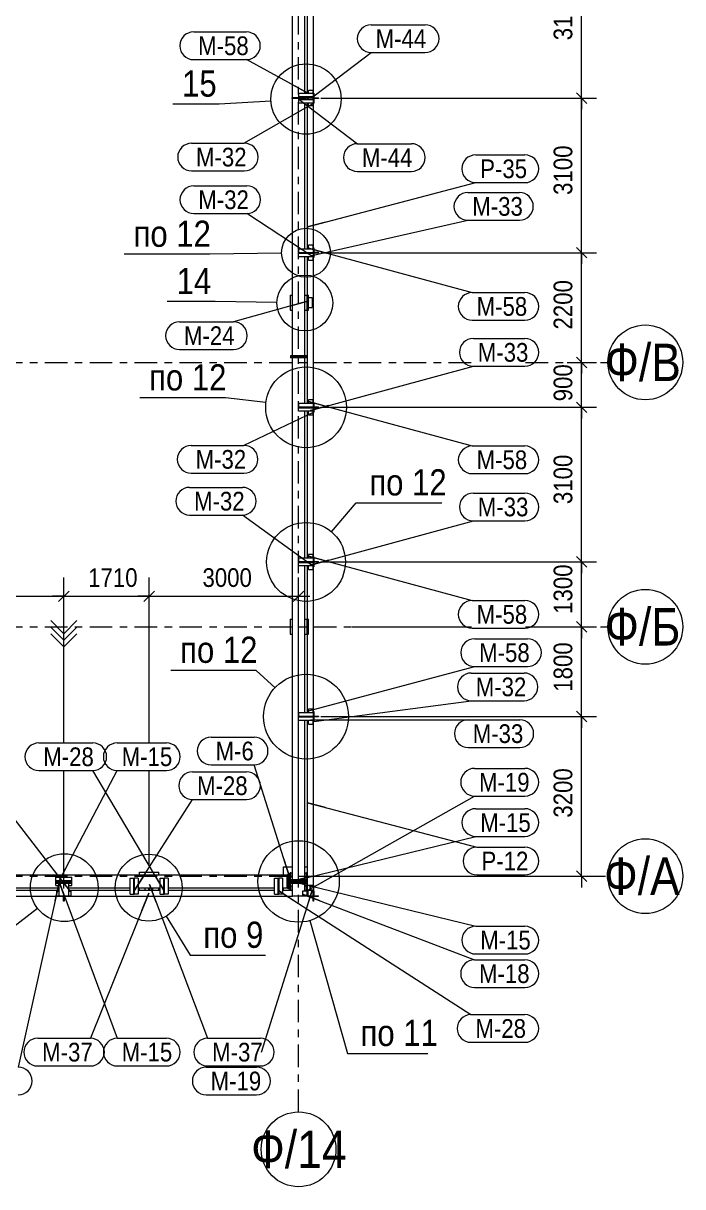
# Model space of a CAD drawing. Header units: millimetres. Extents: x -74 to 1115, y -586 to 256.
# Drawn here: x 452.4 to 540.6, y -341.1 to -185.6 of the extents above; entities that cross this region are included whole.
import ezdxf

# ---------------------------------------------------------------- set-up
doc = ezdxf.new("R2010")
doc.units = ezdxf.units.MM
doc.linetypes.add('XKITLINE00', pattern=[0])
doc.linetypes.add('XKITLINE03', pattern=[6, 3, -1, 1, -1])
for name, color, linetype, lineweight in [('DetailSymbol', 3, 'Continuous', 0), ('Part', 2, 'Continuous', 0), ('PartMark', 3, 'Continuous', 0), ('S-GRID', 1, 'Continuous', 0), ('Z-DIMENSIONS', 1, 'Continuous', 0)]:
    doc.layers.add(name, color=color, linetype=linetype, lineweight=lineweight)
doc.styles.add('GOST type A', font='ARIAL.TTF')

msp = doc.modelspace()

# ---------------------------------------------------------------- linework, layer by layer
at = {"layer": 'DetailSymbol', "linetype": 'XKITLINE00', "lineweight": 0}
for p, q in [((478.61, -196.41), (472.42, -196.41)), ((485.56, -196.01), (478.61, -196.41)), ((477.37, -216.48), (465.93, -216.48)), ((486.99, -216.32), (477.37, -216.48)), ((478.11, -222.8), (471.69, -222.8)), ((486.35, -222.93), (478.11, -222.8)), ((479.46, -235.68), (468.01, -235.68)), ((484.89, -236.31), (479.46, -235.68)), ((493.67, -253.59), (496.97, -249.71)), ((496.97, -249.71), (508.41, -249.71)), ((483.6, -272.09), (472.16, -272.09)), ((486.1, -274.41), (483.6, -272.09)), ((454.33, -303.92), (449.61, -307.59)), ((471.54, -304.95), (474.76, -310.18)), ((490.74, -305.54), (495.79, -323.3)), ((474.76, -310.18), (484.83, -310.18)), ((495.79, -323.3), (506.55, -323.3))]:
    msp.add_line(p, q, dxfattribs=at)
for centre, radius in [((490.25, -195.73), 4.7), ((490.25, -216.27), 3.27), ((490.09, -222.99), 3.73), ((490.25, -236.93), 5.4), ((490.25, -257.6), 5.27), ((490.25, -278.27), 5.67), ((489.25, -300.31), 5.44), ((457.91, -301.14), 4.53), ((469.2, -301.14), 4.47)]:
    msp.add_circle(centre, radius, dxfattribs=at)
at = {"layer": 'Part', "linetype": 'XKITLINE00', "lineweight": 0}
for p, q in [((488.42, -195.55), (488.42, -167.8)), ((490.09, -194.93), (490.09, -175.47)), ((490.45, -194.93), (490.45, -175.93)), ((491.25, -194.6), (491.25, -175.93)), ((490.15, -195.55), (488.35, -195.55)), ((488.35, -195.55), (488.35, -195.65)), ((490.15, -195.65), (488.35, -195.65)), ((488.42, -230.07), (488.42, -195.65)), ((489.25, -194.93), (489.25, -195.47)), ((489.25, -194.93), (491.25, -194.93)), ((489.25, -195.41), (491.25, -195.41)), ((489.25, -195.46), (491.25, -195.46)), ((489.25, -195.47), (491.25, -195.47)), ((491.25, -195.73), (489.25, -195.73)), ((489.25, -195.73), (489.25, -196.27)), ((489.25, -195.74), (491.25, -195.74)), ((489.25, -195.79), (491.25, -195.79)), ((490.09, -195.55), (490.09, -195.47)), ((490.09, -195.73), (490.09, -195.65)), ((490.15, -195.55), (490.15, -195.65)), ((490.45, -195.73), (490.45, -195.47)), ((491.25, -194.6), (490.59, -194.6)), ((490.59, -194.93), (490.59, -194.6)), ((490.59, -195.73), (490.59, -195.47)), ((491.2, -194.93), (491.2, -194.6)), ((491.2, -195.73), (491.2, -195.47)), ((491.25, -194.93), (491.25, -194.6)), ((491.25, -195.6), (491.25, -194.93)), ((491.25, -194.93), (491.31, -194.93)), ((491.25, -194.93), (491.25, -194.93)), ((491.25, -196.27), (491.25, -195.6)), ((491.25, -195.6), (491.92, -195.6)), ((491.25, -195.6), (491.92, -195.6)), ((491.31, -194.93), (491.31, -195.55)), ((491.31, -195.55), (491.92, -195.55)), ((491.92, -195.65), (491.31, -195.65)), ((491.31, -195.65), (491.31, -196.27)), ((491.92, -195.6), (491.92, -195.55)), ((491.92, -195.6), (491.92, -195.65)), ((491.25, -196.27), (489.25, -196.27)), ((490.09, -215.73), (490.09, -196.27)), ((490.45, -215.73), (490.45, -196.27)), ((490.59, -196.6), (490.59, -196.27)), ((490.59, -196.6), (491.25, -196.6)), ((491.2, -196.6), (491.2, -196.27)), ((491.25, -196.27), (491.31, -196.27)), ((491.25, -196.6), (491.25, -196.27)), ((491.25, -196.27), (491.25, -196.27)), ((491.25, -215.27), (491.25, -196.6)), ((489.25, -215.73), (489.25, -216.28)), ((489.25, -215.73), (491.25, -215.73)), ((489.25, -215.73), (491.25, -215.73)), ((491.25, -215.27), (490.59, -215.27)), ((490.59, -215.73), (490.59, -215.27)), ((491.2, -215.73), (491.2, -215.27)), ((491.25, -215.6), (491.25, -215.27)), ((491.25, -216.27), (491.25, -215.6)), ((491.25, -215.6), (491.31, -215.6)), ((491.31, -215.6), (491.31, -216.21)), ((489.25, -216.22), (491.25, -216.22)), ((489.25, -216.23), (491.25, -216.23)), ((489.25, -216.28), (491.25, -216.28)), ((489.25, -216.28), (491.25, -216.28)), ((489.25, -216.8), (489.25, -216.28)), ((489.25, -216.32), (491.25, -216.32)), ((491.25, -216.8), (489.25, -216.8)), ((490.09, -230.07), (490.09, -216.8)), ((490.45, -221.93), (490.45, -216.8)), ((490.59, -217.27), (490.59, -216.8)), ((490.59, -217.27), (491.25, -217.27)), ((491.2, -217.27), (491.2, -216.8)), ((491.25, -216.27), (491.92, -216.27)), ((491.25, -216.93), (491.25, -216.27)), ((491.25, -216.27), (491.92, -216.27)), ((491.25, -217.27), (491.25, -216.93)), ((491.25, -216.93), (491.31, -216.93)), ((491.25, -222.87), (491.25, -217.27)), ((491.31, -216.21), (491.92, -216.21)), ((491.92, -216.32), (491.31, -216.32)), ((491.31, -216.32), (491.31, -216.93)), ((491.92, -216.27), (491.92, -216.21)), ((491.92, -216.27), (491.92, -216.32)), ((488.12, -221.93), (488.12, -223.93)), ((488.12, -221.93), (488.42, -221.93)), ((488.12, -221.93), (488.42, -221.93)), ((490.09, -221.93), (490.39, -221.93)), ((490.09, -221.93), (490.39, -221.93)), ((490.39, -221.93), (490.59, -221.93)), ((490.39, -223.93), (490.39, -221.93)), ((490.39, -221.94), (490.59, -221.94)), ((490.59, -223.93), (490.59, -221.93)), ((490.59, -222.27), (491.05, -222.27)), ((491.05, -222.27), (491.05, -223.6)), ((488.12, -223.93), (488.42, -223.93)), ((488.35, -223.93), (488.35, -223.93)), ((490.09, -223.93), (490.39, -223.93)), ((490.59, -223.6), (491.05, -223.6)), ((491.05, -222.87), (491.25, -222.87)), ((491.05, -222.9), (491.23, -222.9)), ((491.05, -222.97), (491.23, -222.97)), ((491.05, -222.99), (491.25, -222.99)), ((491.12, -222.97), (491.12, -222.9)), ((491.23, -222.9), (491.23, -222.87)), ((491.23, -222.97), (491.23, -222.99)), ((491.25, -235.93), (491.25, -222.99)), ((488.35, -223.93), (488.42, -223.93)), ((490.09, -223.93), (490.59, -223.93)), ((490.45, -236.4), (490.45, -223.93)), ((490.32, -230.07), (488.19, -230.07)), ((488.19, -230.07), (488.19, -230.2)), ((490.32, -230.07), (490.32, -230.2)), ((490.32, -230.2), (488.19, -230.2)), ((490.32, -230.2), (488.19, -230.2)), ((488.19, -230.2), (488.19, -230.33)), ((490.32, -230.33), (488.19, -230.33)), ((488.42, -300.09), (488.42, -230.33)), ((490.09, -236.4), (490.09, -230.33)), ((490.32, -230.2), (490.32, -230.33)), ((491.25, -235.93), (490.59, -235.93)), ((490.59, -236.4), (490.59, -235.93)), ((491.2, -236.4), (491.2, -235.93)), ((491.25, -236.27), (491.25, -235.93)), ((491.25, -236.93), (491.25, -236.27)), ((491.25, -236.27), (491.31, -236.27)), ((491.31, -236.27), (491.31, -236.88)), ((489.25, -236.4), (489.25, -236.94)), ((489.25, -236.4), (491.25, -236.4)), ((489.25, -236.4), (491.25, -236.4)), ((489.25, -236.89), (491.25, -236.89)), ((489.25, -236.9), (491.25, -236.9)), ((489.25, -236.94), (491.25, -236.94)), ((489.25, -237.47), (489.25, -236.94)), ((489.25, -236.94), (491.25, -236.94)), ((489.25, -236.99), (491.25, -236.99)), ((491.25, -237.47), (489.25, -237.47)), ((490.09, -257.07), (490.09, -237.47)), ((490.45, -257.07), (490.45, -237.47)), ((490.59, -237.93), (490.59, -237.47)), ((491.2, -237.93), (491.2, -237.47)), ((491.25, -236.93), (491.92, -236.93)), ((491.25, -237.6), (491.25, -236.93)), ((491.25, -236.93), (491.92, -236.93)), ((491.25, -237.93), (491.25, -237.6)), ((491.25, -237.6), (491.31, -237.6)), ((491.31, -236.88), (491.92, -236.88)), ((491.92, -236.99), (491.31, -236.99)), ((491.31, -236.99), (491.31, -237.6)), ((491.92, -236.93), (491.92, -236.88)), ((491.92, -236.93), (491.92, -236.99)), ((490.59, -237.93), (491.25, -237.93)), ((491.25, -256.6), (491.25, -237.93)), ((489.25, -257.07), (489.25, -257.61)), ((489.25, -257.07), (491.25, -257.07)), ((489.25, -257.07), (491.25, -257.07)), ((489.25, -257.55), (491.25, -257.55)), ((489.25, -257.56), (491.25, -257.56)), ((489.25, -257.61), (491.25, -257.61)), ((489.25, -257.61), (491.25, -257.61)), ((489.25, -258.13), (489.25, -257.61)), ((489.25, -257.66), (491.25, -257.66)), ((491.25, -258.13), (489.25, -258.13)), ((490.09, -277.73), (490.09, -258.13)), ((490.45, -265.27), (490.45, -258.13)), ((491.25, -256.6), (490.59, -256.6)), ((490.59, -257.07), (490.59, -256.6)), ((490.59, -258.6), (490.59, -258.13)), ((491.2, -257.07), (491.2, -256.6)), ((491.2, -258.6), (491.2, -258.13)), ((491.25, -256.93), (491.25, -256.6)), ((491.25, -257.6), (491.25, -256.93)), ((491.25, -256.93), (491.31, -256.93)), ((491.25, -257.6), (491.92, -257.6)), ((491.25, -258.27), (491.25, -257.6)), ((491.25, -257.6), (491.92, -257.6)), ((491.31, -256.93), (491.31, -257.55)), ((491.31, -257.55), (491.92, -257.55)), ((491.92, -257.65), (491.31, -257.65)), ((491.31, -257.65), (491.31, -258.27)), ((491.92, -257.6), (491.92, -257.55)), ((491.92, -257.6), (491.92, -257.65)), ((490.59, -258.6), (491.25, -258.6)), ((491.25, -258.6), (491.25, -258.27)), ((491.25, -258.27), (491.31, -258.27)), ((491.25, -277.27), (491.25, -258.6)), ((488.12, -265.27), (488.12, -267.27)), ((488.12, -265.27), (488.42, -265.27)), ((488.12, -265.27), (488.42, -265.27)), ((490.09, -265.27), (490.39, -265.27)), ((490.09, -265.27), (490.39, -265.27)), ((490.39, -265.27), (490.59, -265.27)), ((490.39, -265.27), (490.59, -265.27)), ((490.39, -267.27), (490.39, -265.27)), ((490.59, -267.27), (490.59, -265.27)), ((488.12, -267.27), (488.42, -267.27)), ((488.35, -267.27), (488.35, -267.27)), ((488.35, -267.27), (488.42, -267.27)), ((490.09, -267.27), (490.59, -267.27)), ((490.09, -267.27), (490.39, -267.27)), ((490.45, -277.73), (490.45, -267.27)), ((489.25, -277.73), (489.25, -278.28)), ((489.25, -277.73), (491.25, -277.73)), ((489.25, -277.73), (491.25, -277.73)), ((489.25, -278.22), (491.25, -278.22)), ((489.25, -278.23), (491.25, -278.23)), ((489.25, -278.28), (491.25, -278.28)), ((489.25, -278.28), (491.25, -278.28)), ((489.25, -278.8), (489.25, -278.28)), ((489.25, -278.32), (491.25, -278.32)), ((491.25, -277.27), (490.59, -277.27)), ((490.59, -277.73), (490.59, -277.27)), ((491.2, -277.73), (491.2, -277.27)), ((491.25, -277.6), (491.25, -277.27)), ((491.25, -278.27), (491.25, -277.6)), ((491.25, -277.6), (491.31, -277.6)), ((491.25, -278.27), (491.92, -278.27)), ((491.25, -278.93), (491.25, -278.27)), ((491.25, -278.27), (491.92, -278.27)), ((491.31, -277.6), (491.31, -278.21)), ((491.31, -278.21), (491.92, -278.21)), ((491.92, -278.32), (491.31, -278.32)), ((491.31, -278.32), (491.31, -278.93)), ((491.92, -278.27), (491.92, -278.21)), ((491.92, -278.27), (491.92, -278.32)), ((491.25, -278.8), (489.25, -278.8)), ((490.09, -300.09), (490.09, -278.8)), ((490.45, -300.8), (490.45, -278.8)), ((490.59, -279.27), (490.59, -278.8)), ((490.59, -279.27), (491.25, -279.27)), ((491.2, -279.27), (491.2, -278.8)), ((491.25, -279.27), (491.25, -278.93)), ((491.25, -278.93), (491.31, -278.93)), ((491.25, -300.8), (491.25, -279.27)), ((487.25, -299.47), (487.25, -298.35)), ((487.25, -298.35), (488.42, -298.35)), ((490.09, -298.35), (490.45, -298.35)), ((487.73, -299.47), (427.97, -299.47)), ((456.79, -299.74), (458.92, -299.74)), ((456.79, -300.2), (456.79, -299.74)), ((458.92, -300.2), (458.92, -299.74)), ((466.72, -302.01), (466.72, -299.87)), ((466.72, -299.87), (467.25, -299.87)), ((467.21, -302.01), (467.21, -299.87)), ((467.25, -302.01), (467.25, -299.87)), ((467.79, -299.87), (467.25, -299.87)), ((467.25, -299.87), (467.25, -302.01)), ((467.3, -302.01), (467.3, -299.87)), ((467.79, -299.87), (467.79, -302.01)), ((467.95, -299.47), (467.95, -299.06)), ((467.95, -299.06), (470.55, -299.06)), ((470.55, -299.47), (470.55, -299.06)), ((470.72, -302.01), (470.72, -299.87)), ((470.72, -299.87), (471.25, -299.87)), ((471.21, -302.01), (471.21, -299.87)), ((471.79, -299.87), (471.25, -299.87)), ((471.25, -299.87), (471.25, -302.01)), ((471.25, -302.01), (471.25, -299.87)), ((471.3, -302.01), (471.3, -299.87)), ((471.79, -299.87), (471.79, -302.01)), ((486.05, -302.01), (486.05, -299.87)), ((486.05, -299.87), (486.59, -299.87)), ((486.54, -302.01), (486.54, -299.87)), ((486.59, -302.01), (486.59, -299.87)), ((487.12, -299.87), (486.59, -299.87)), ((486.59, -299.87), (486.59, -302.01)), ((486.63, -302.01), (486.63, -299.87)), ((487.12, -299.87), (487.12, -302.01)), ((487.73, -299.77), (487.73, -299.47)), ((487.84, -299.77), (487.73, -299.77)), ((487.73, -300.84), (487.73, -299.77)), ((488.04, -299.31), (487.84, -299.31)), ((487.84, -299.77), (487.84, -299.31)), ((487.84, -300.84), (487.84, -299.77)), ((488.11, -299.31), (488.04, -299.31)), ((488.04, -301.31), (488.04, -299.31)), ((488.04, -301.31), (488.04, -299.31)), ((488.21, -299.15), (488.11, -299.15)), ((488.11, -299.71), (488.11, -299.15)), ((488.11, -301.31), (488.11, -299.31)), ((488.11, -299.64), (488.11, -299.64)), ((488.11, -299.71), (488.42, -299.71)), ((488.11, -299.71), (488.11, -300.91)), ((490.32, -300.09), (488.19, -300.09)), ((488.19, -300.09), (488.19, -300.2)), ((488.21, -299.71), (488.21, -299.15)), ((488.22, -299.15), (488.42, -299.15)), ((488.22, -299.71), (488.22, -299.15)), ((490.09, -299.15), (490.29, -299.15)), ((490.09, -299.71), (490.39, -299.71)), ((490.39, -299.15), (490.29, -299.15)), ((490.29, -299.15), (490.29, -299.71)), ((490.29, -299.71), (490.29, -299.15)), ((490.32, -300.09), (490.32, -300.2)), ((490.39, -299.71), (490.39, -299.15)), ((490.39, -299.64), (490.45, -299.64)), ((490.39, -300.91), (490.39, -299.71)), ((429.65, -301.14), (457.19, -301.14)), ((429.65, -301.47), (457.19, -301.47)), ((456.79, -300.25), (456.79, -300.2)), ((456.79, -300.2), (458.92, -300.2)), ((456.79, -300.25), (458.92, -300.25)), ((456.79, -300.36), (456.79, -300.25)), ((456.79, -300.41), (456.79, -300.36)), ((456.79, -300.36), (458.92, -300.36)), ((456.79, -300.52), (456.79, -300.41)), ((456.79, -300.41), (458.92, -300.41)), ((456.79, -300.52), (458.92, -300.52)), ((456.79, -300.87), (456.79, -300.52)), ((456.79, -300.87), (457.19, -300.87)), ((456.85, -301.6), (457.19, -301.6)), ((456.85, -301.6), (456.85, -302.27)), ((457.19, -300.52), (457.19, -302.25)), ((458.52, -302.25), (458.52, -300.52)), ((458.52, -300.87), (458.92, -300.87)), ((458.52, -301.14), (466.72, -301.14)), ((458.52, -301.47), (466.72, -301.47)), ((458.52, -301.6), (458.85, -301.6)), ((458.85, -302.27), (458.85, -301.6)), ((458.92, -300.25), (458.92, -300.2)), ((458.92, -300.36), (458.92, -300.25)), ((458.92, -300.41), (458.92, -300.36)), ((458.92, -300.52), (458.92, -300.41)), ((458.92, -300.87), (458.92, -300.52)), ((467.79, -301.14), (470.72, -301.14)), ((467.79, -301.47), (470.72, -301.47)), ((467.95, -301.47), (467.95, -301.14)), ((468.73, -301.47), (468.73, -301.14)), ((469.2, -301.47), (469.2, -301.14)), ((469.31, -301.47), (469.31, -301.14)), ((469.77, -301.47), (469.77, -301.14)), ((470.55, -301.47), (470.55, -301.14)), ((471.79, -301.14), (486.05, -301.14)), ((471.79, -301.47), (486.05, -301.47)), ((487.12, -301.14), (487.73, -301.14)), ((487.12, -301.47), (488.42, -301.47)), ((487.25, -301.47), (487.25, -301.14)), ((487.73, -301.14), (487.73, -300.84)), ((487.84, -300.84), (487.73, -300.84)), ((487.84, -301.31), (487.84, -300.84)), ((488.04, -301.31), (487.84, -301.31)), ((488.11, -301.31), (488.04, -301.31)), ((488.11, -301.47), (488.11, -300.91)), ((488.11, -300.91), (488.42, -300.91)), ((488.11, -300.97), (488.11, -300.97)), ((488.19, -300.25), (488.19, -300.2)), ((490.32, -300.2), (488.19, -300.2)), ((490.32, -300.25), (488.19, -300.25)), ((488.19, -300.36), (488.19, -300.25)), ((490.32, -300.36), (488.19, -300.36)), ((488.19, -300.36), (488.19, -300.41)), ((488.19, -300.52), (488.19, -300.41)), ((488.19, -300.41), (490.32, -300.41)), ((488.19, -300.52), (490.32, -300.52)), ((488.21, -301.47), (488.21, -300.91)), ((488.22, -301.47), (488.22, -300.91)), ((488.42, -302.27), (488.42, -300.52)), ((490.45, -301.6), (489.79, -301.6)), ((489.79, -301.6), (489.79, -302.13)), ((490.09, -301.6), (490.09, -300.52)), ((490.09, -300.91), (490.39, -300.91)), ((490.09, -301.47), (490.45, -301.47)), ((490.29, -301.47), (490.29, -300.91)), ((490.29, -301.47), (490.29, -300.91)), ((490.32, -300.2), (490.32, -300.25)), ((490.32, -300.36), (490.32, -300.25)), ((490.32, -300.41), (490.32, -300.36)), ((490.32, -300.52), (490.32, -300.41)), ((490.39, -301.47), (490.39, -300.91)), ((490.39, -300.97), (490.45, -300.97)), ((490.4, -301.6), (490.4, -301.47)), ((490.4, -302.13), (490.4, -301.6)), ((490.45, -301.47), (490.45, -300.8)), ((490.45, -300.8), (490.82, -300.8)), ((490.45, -301.41), (491.25, -301.41)), ((490.45, -302.27), (490.45, -301.47)), ((490.45, -301.47), (491.25, -301.47)), ((491.22, -301.5), (490.49, -301.5)), ((490.49, -301.5), (490.49, -302.23)), ((490.82, -301.41), (490.82, -300.8)), ((490.82, -300.8), (490.89, -300.8)), ((490.82, -301.28), (490.89, -301.28)), ((490.82, -301.41), (490.89, -301.41)), ((490.89, -301.41), (490.89, -300.8)), ((490.89, -300.8), (491.25, -300.8)), ((491.22, -302.23), (491.22, -301.5)), ((491.25, -300.8), (491.25, -301.47)), ((491.25, -301.47), (491.25, -301.6)), ((491.25, -302.27), (491.25, -301.6)), ((491.25, -301.6), (491.31, -301.6)), ((491.31, -301.6), (491.31, -302.21)), ((427.52, -302.27), (456.85, -302.27)), ((456.85, -302.21), (457.19, -302.21)), ((456.85, -302.27), (457.19, -302.27)), ((457.19, -302.25), (458.52, -302.25)), ((457.85, -302.27), (457.19, -302.27)), ((457.19, -302.27), (457.19, -302.32)), ((457.8, -302.32), (457.19, -302.32)), ((457.8, -302.93), (457.8, -302.32)), ((457.85, -302.93), (457.8, -302.93)), ((458.52, -302.27), (457.85, -302.27)), ((457.85, -302.27), (457.85, -302.93)), ((457.85, -302.27), (457.85, -302.93)), ((457.91, -302.93), (457.85, -302.93)), ((458.52, -302.32), (457.91, -302.32)), ((457.91, -302.32), (457.91, -302.93)), ((458.52, -302.21), (458.85, -302.21)), ((458.52, -302.27), (458.52, -302.32)), ((458.52, -302.27), (458.85, -302.27)), ((458.85, -302.27), (488.42, -302.27)), ((466.72, -302.01), (467.25, -302.01)), ((467.79, -302.01), (467.25, -302.01)), ((470.72, -302.01), (471.25, -302.01)), ((471.79, -302.01), (471.25, -302.01)), ((486.05, -302.01), (486.59, -302.01)), ((487.12, -302.01), (486.59, -302.01)), ((490.09, -302.27), (488.42, -302.27)), ((489.79, -302.13), (490.45, -302.13)), ((490.09, -302.27), (490.09, -302.13)), ((490.45, -302.27), (490.09, -302.27)), ((490.4, -302.27), (490.4, -302.13)), ((490.45, -302.27), (490.59, -302.27)), ((490.49, -302.23), (491.22, -302.23)), ((491.25, -302.27), (490.59, -302.27)), ((490.59, -302.27), (490.59, -302.32)), ((491.2, -302.32), (490.59, -302.32)), ((491.2, -302.93), (491.2, -302.32)), ((491.25, -302.93), (491.2, -302.93)), ((491.25, -302.27), (491.92, -302.27)), ((491.25, -302.27), (491.25, -302.93)), ((491.31, -302.21), (491.92, -302.21)), ((491.92, -302.27), (491.92, -302.21))]:
    msp.add_line(p, q, dxfattribs=at)
at = {"layer": 'PartMark', "linetype": 'XKITLINE00', "lineweight": 0}
for p, q in [((498.96, -185.81), (506.19, -185.81)), ((475.22, -186.76), (482.28, -186.76)), ((491.18, -195.44), (498.96, -189.51)), ((498.96, -189.51), (506.19, -189.51)), ((475.22, -190.46), (482.28, -190.46)), ((490.59, -195), (482.28, -190.46)), ((488.4, -193.8), (490.59, -195)), ((489.34, -195.77), (497.12, -201.7)), ((491.28, -196.26), (481.99, -201.64)), ((474.93, -201.64), (481.99, -201.64)), ((497.12, -201.7), (504.34, -201.7)), ((512.95, -203.2), (519.53, -203.2)), ((474.93, -205.34), (481.99, -205.34)), ((497.12, -205.4), (504.34, -205.4)), ((475.24, -207.34), (482.31, -207.34)), ((490.46, -212.83), (512.95, -206.9)), ((511.89, -208.23), (518.8, -208.23)), ((512.95, -206.9), (519.53, -206.9)), ((475.24, -211.04), (482.31, -211.04)), ((491.28, -216.93), (482.31, -211.04)), ((492.87, -212.19), (490.46, -212.83)), ((490.84, -216.7), (511.89, -211.93)), ((511.89, -211.93), (518.8, -211.93)), ((490.59, -215.67), (512.47, -221.6)), ((493, -216.32), (490.59, -215.67)), ((512.47, -221.6), (519.53, -221.6)), ((490.64, -222.68), (480.54, -225.51)), ((488.23, -223.35), (490.64, -222.68)), ((512.47, -225.3), (519.53, -225.3)), ((473.32, -225.51), (480.54, -225.51)), ((512.63, -227.74), (519.53, -227.74)), ((473.32, -229.21), (480.54, -229.21)), ((490.85, -237.36), (512.63, -231.44)), ((512.63, -231.44), (519.53, -231.44)), ((490.59, -236.17), (512.47, -242.1)), ((493, -236.82), (490.59, -236.17)), ((491.28, -237.6), (481.95, -242.04)), ((493.26, -236.71), (490.85, -237.36)), ((474.88, -242.04), (481.95, -242.04)), ((512.47, -242.1), (519.53, -242.1)), ((474.88, -245.74), (481.95, -245.74)), ((512.47, -245.8), (519.53, -245.8)), ((474.67, -247.63), (481.74, -247.63)), ((512.63, -248.4), (519.53, -248.4)), ((474.67, -251.33), (481.74, -251.33)), ((491.28, -258.26), (481.74, -251.33)), ((490.84, -258.03), (512.63, -252.1)), ((512.63, -252.1), (519.53, -252.1)), ((490.59, -256.83), (512.47, -262.76)), ((493, -257.49), (490.59, -256.83)), ((493.25, -257.38), (490.84, -258.03)), ((512.47, -262.76), (519.53, -262.76)), ((512.47, -266.46), (519.53, -266.46)), ((512.81, -267.87), (519.88, -267.87)), ((490.59, -277.5), (512.81, -271.57)), ((512.81, -271.57), (519.88, -271.57)), ((512.35, -272.45), (519.42, -272.45)), ((491.28, -278.93), (512.35, -276.15)), ((512.35, -276.15), (519.42, -276.15)), ((490.84, -278.7), (511.95, -278.7)), ((511.95, -278.7), (518.85, -278.7)), ((477.55, -281.02), (483.31, -281.02)), ((454.5, -281.79), (461.73, -281.79)), ((464.99, -281.79), (471.57, -281.79)), ((511.95, -282.4), (518.85, -282.4)), ((454.5, -285.49), (461.73, -285.49)), ((457.21, -300.21), (464.99, -285.49)), ((471.26, -301.58), (461.73, -285.49)), ((464.99, -285.49), (471.57, -285.49)), ((475.07, -285.66), (482.29, -285.66)), ((477.55, -284.72), (483.31, -284.72)), ((488.05, -299.71), (483.31, -284.72)), ((512.79, -285.19), (519.53, -285.19)), ((490.45, -301.53), (512.79, -288.89)), ((512.79, -288.89), (519.53, -288.89)), ((458.68, -301.6), (449.19, -289.36)), ((467.26, -301.58), (475.07, -289.36)), ((475.07, -289.36), (482.29, -289.36)), ((490.46, -289.8), (513.12, -295.73)), ((492.87, -290.43), (490.46, -289.8)), ((512.95, -290.58), (519.53, -290.58)), ((488.61, -300.21), (512.95, -294.28)), ((512.95, -294.28), (519.53, -294.28)), ((513.12, -295.73), (519.53, -295.73)), ((458.38, -298), (457.21, -300.21)), ((487.3, -297.33), (488.05, -299.71)), ((457.15, -299.63), (458.68, -301.6)), ((468.6, -299.47), (467.26, -301.58)), ((469.98, -299.43), (471.26, -301.58)), ((491.04, -299.62), (488.61, -300.21)), ((513.12, -299.43), (519.53, -299.43)), ((457.21, -300.44), (451.75, -325.13)), ((456.67, -302.88), (457.21, -300.44)), ((457.21, -300.37), (464.99, -321.27)), ((458.09, -302.72), (457.21, -300.37)), ((469.31, -300.72), (477.09, -321.27)), ((470.19, -303.06), (469.31, -300.72)), ((491.09, -301.46), (484.25, -323.15)), ((486.59, -301.58), (512.31, -318.11)), ((488.69, -302.93), (486.59, -301.58)), ((488.61, -300.37), (512.95, -306.3)), ((491.04, -300.96), (488.61, -300.37)), ((490.34, -303.85), (491.09, -301.46)), ((492.63, -300.3), (490.45, -301.53)), ((469.2, -301.88), (461.42, -321.27)), ((468.27, -304.2), (469.2, -301.88)), ((489.79, -302.02), (512.79, -310.78)), ((492.13, -302.91), (489.79, -302.02)), ((512.95, -306.3), (519.53, -306.3)), ((512.79, -310.78), (519.53, -310.78)), ((512.95, -310), (519.53, -310)), ((512.79, -314.48), (519.53, -314.48)), ((512.31, -318.11), (519.53, -318.11)), ((454.35, -321.27), (461.42, -321.27)), ((464.99, -321.27), (471.57, -321.27)), ((477.09, -321.27), (484.15, -321.27)), ((512.31, -321.81), (519.53, -321.81)), ((454.35, -324.97), (461.42, -324.97)), ((464.99, -324.97), (471.57, -324.97)), ((477.09, -324.97), (484.15, -324.97)), ((476.89, -325.13), (483.63, -325.13)), ((483.65, -325.07), (483.63, -325.13)), ((476.89, -328.83), (483.63, -328.83))]:
    msp.add_line(p, q, dxfattribs=at)
for centre, start, end in [((498.96, -187.66), 90, 270), ((506.19, -187.66), 270, 90), ((475.22, -188.61), 90, 270), ((482.28, -188.61), 270, 90), ((474.93, -203.49), 90, 270), ((481.99, -203.49), 270, 90), ((497.12, -203.55), 90, 270), ((504.34, -203.55), 270, 90), ((512.95, -205.05), 90, 270), ((519.53, -205.05), 270, 90), ((475.24, -209.19), 90, 270), ((482.31, -209.19), 270, 90), ((511.89, -210.08), 90, 270), ((518.8, -210.08), 270, 90), ((512.47, -223.45), 90, 270), ((519.53, -223.45), 270, 90), ((473.32, -227.36), 90, 270), ((480.54, -227.36), 270, 90), ((512.63, -229.59), 90, 270), ((519.53, -229.59), 270, 90), ((474.88, -243.89), 90, 270), ((481.95, -243.89), 270, 90), ((512.47, -243.95), 90, 270), ((519.53, -243.95), 270, 90), ((474.67, -249.48), 90, 270), ((481.74, -249.48), 270, 90), ((512.63, -250.25), 90, 270), ((519.53, -250.25), 270, 90), ((512.47, -264.61), 90, 270), ((519.53, -264.61), 270, 90), ((512.81, -269.72), 90, 270), ((519.88, -269.72), 270, 90), ((512.35, -274.3), 90, 270), ((519.42, -274.3), 270, 90), ((511.95, -280.55), 90, 270), ((518.85, -280.55), 270, 90), ((477.55, -282.87), 90, 270), ((483.31, -282.87), 270, 90), ((454.5, -283.64), 90, 270), ((461.73, -283.64), 270, 90), ((464.99, -283.64), 90, 270), ((471.57, -283.64), 270, 90), ((475.07, -287.51), 90, 270), ((482.29, -287.51), 270, 90), ((512.79, -287.04), 90, 270), ((519.53, -287.04), 270, 90), ((512.95, -292.43), 90, 270), ((519.53, -292.43), 270, 90), ((513.12, -297.58), 90, 270), ((519.53, -297.58), 270, 90), ((512.95, -308.15), 90, 270), ((519.53, -308.15), 270, 90), ((512.79, -312.63), 90, 270), ((519.53, -312.63), 270, 90), ((512.31, -319.96), 90, 270), ((519.53, -319.96), 270, 90), ((454.35, -323.12), 90, 270), ((461.42, -323.12), 270, 90), ((464.99, -323.12), 90, 270), ((471.57, -323.12), 270, 90), ((477.09, -323.12), 90, 270), ((484.15, -323.12), 270, 90), ((451.75, -326.98), 270, 90), ((476.89, -326.98), 90, 270), ((483.63, -326.98), 270, 90)]:
    msp.add_arc(centre, 1.85, start, end, dxfattribs=at)
at = {"layer": 'S-GRID', "linetype": 'XKITLINE03', "lineweight": 0}
for p, q in [((489.25, -331.11), (489.25, -63.61)), ((-36.68, -230.93), (512.53, -230.93)), ((519.63, -230.93), (530.64, -230.93)), ((-36.68, -266.27), (512.37, -266.27)), ((519.63, -266.27), (530.64, -266.27)), ((-36.68, -299.6), (530.64, -299.6))]:
    msp.add_line(p, q, dxfattribs=at)
at = {"layer": 'S-GRID', "linetype": 'XKITLINE00', "lineweight": 0}
for centre in [(535.64, -230.93), (535.64, -266.27), (535.64, -299.6), (489.25, -336.11)]:
    msp.add_circle(centre, 5, dxfattribs=at)
at = {"layer": 'Z-DIMENSIONS', "linetype": 'XKITLINE00', "lineweight": 0}
for p, q in [((527.12, -195.6), (527.12, -174.93)), ((527.12, -195.6), (527.12, -194.1)), ((492.25, -195.6), (529.12, -195.6)), ((492.25, -195.6), (529.12, -195.6)), ((526.41, -194.89), (527.83, -196.31)), ((526.41, -194.89), (527.83, -196.31)), ((527.12, -216.27), (527.12, -195.6)), ((527.12, -195.6), (527.12, -197.1)), ((526.41, -215.56), (527.83, -216.97)), ((526.41, -215.56), (527.83, -216.97)), ((527.12, -216.27), (527.12, -214.77)), ((492.25, -216.27), (529.12, -216.27)), ((492.25, -216.27), (529.12, -216.27)), ((527.12, -216.27), (527.12, -217.77)), ((527.12, -230.93), (527.12, -216.27)), ((527.12, -230.93), (527.12, -229.43)), ((525.18, -230.93), (529.12, -230.93)), ((525.18, -230.93), (529.12, -230.93)), ((526.41, -230.23), (527.83, -231.64)), ((526.41, -230.23), (527.83, -231.64)), ((527.12, -236.93), (527.12, -230.93)), ((527.12, -230.93), (527.12, -232.43)), ((526.41, -236.23), (527.83, -237.64)), ((526.41, -236.23), (527.83, -237.64)), ((527.12, -236.93), (527.12, -235.43)), ((492.25, -236.93), (529.12, -236.93)), ((492.25, -236.93), (529.12, -236.93)), ((527.12, -257.6), (527.12, -236.93)), ((527.12, -236.93), (527.12, -238.43)), ((527.12, -257.6), (527.12, -256.1)), ((492.25, -257.6), (529.12, -257.6)), ((492.25, -257.6), (529.12, -257.6)), ((526.41, -256.89), (527.83, -258.31)), ((526.41, -256.89), (527.83, -258.31)), ((527.12, -266.27), (527.12, -257.6)), ((527.12, -257.6), (527.12, -259.1)), ((457.85, -281.69), (457.85, -259.69)), ((457.85, -281.69), (457.85, -259.69)), ((469.25, -281.69), (469.25, -259.69)), ((469.25, -281.69), (469.25, -259.69)), ((489.25, -298.6), (489.25, -259.69)), ((426.45, -262.19), (457.85, -262.19)), ((457.85, -262.19), (456.35, -262.19)), ((458.56, -261.49), (457.15, -262.9)), ((458.56, -261.49), (457.15, -262.9)), ((457.85, -262.19), (459.35, -262.19)), ((457.85, -262.19), (469.25, -262.19)), ((469.25, -262.19), (467.75, -262.19)), ((469.96, -261.49), (468.55, -262.9)), ((469.96, -261.49), (468.55, -262.9)), ((469.25, -262.19), (470.75, -262.19)), ((469.25, -262.19), (489.25, -262.19)), ((489.96, -261.49), (488.55, -262.9)), ((489.25, -262.19), (490.75, -262.19)), ((457.85, -267.19), (456.1, -265.44)), ((457.85, -267.19), (456.1, -265.44)), ((457.85, -267.19), (459.6, -265.44)), ((457.85, -268.94), (457.85, -265.44)), ((457.85, -267.19), (459.6, -265.44)), ((457.85, -268.94), (457.85, -265.44)), ((526.41, -265.56), (527.83, -266.97)), ((526.41, -265.56), (527.83, -266.97)), ((527.12, -266.27), (527.12, -264.77)), ((457.85, -268.07), (456.1, -266.32)), ((457.85, -268.07), (456.1, -266.32)), ((457.85, -268.94), (456.1, -267.19)), ((457.85, -268.94), (456.1, -267.19)), ((457.85, -268.07), (459.6, -266.32)), ((457.85, -268.07), (459.6, -266.32)), ((457.85, -268.94), (459.6, -267.19)), ((457.85, -268.94), (459.6, -267.19)), ((496.4, -266.27), (512.37, -266.27)), ((496.4, -266.27), (512.37, -266.27)), ((519.63, -266.27), (529.12, -266.27)), ((519.63, -266.27), (529.12, -266.27)), ((527.12, -278.27), (527.12, -266.27)), ((527.12, -266.27), (527.12, -267.77)), ((527.12, -278.27), (527.12, -276.77)), ((492.25, -278.27), (529.12, -278.27)), ((492.25, -278.27), (529.12, -278.27)), ((526.41, -277.56), (527.83, -278.97)), ((526.41, -277.56), (527.83, -278.97)), ((527.12, -299.6), (527.12, -278.27)), ((527.12, -278.27), (527.12, -279.77)), ((457.85, -301.27), (457.85, -285.59)), ((457.85, -301.27), (457.85, -285.59)), ((469.25, -298.06), (469.25, -285.59)), ((469.25, -298.06), (469.25, -285.59)), ((490.25, -299.6), (529.12, -299.6)), ((526.41, -298.89), (527.83, -300.31)), ((527.12, -299.6), (527.12, -301.1))]:
    msp.add_line(p, q, dxfattribs=at)
at = {"layer": 'Z-DIMENSIONS'}
for p in [(527.12, -195.6), (527.12, -195.6), (527.12, -216.27), (527.12, -216.27), (527.12, -230.93), (527.12, -230.93), (527.12, -236.93), (527.12, -236.93), (527.12, -257.6), (527.12, -257.6), (457.85, -262.19), (457.85, -262.19), (469.25, -262.19), (469.25, -262.19), (489.25, -262.19), (527.12, -266.27), (527.12, -266.27), (527.12, -278.27), (527.12, -278.27), (527.12, -299.6)]:
    msp.add_point(p, dxfattribs=at)

# ---------------------------------------------------------------- texts
at = {"layer": 'DetailSymbol', "style": 'GOST type A', "width": 0.85}
for s, p in [('15', (473.67, -195.41)), ('по 12', (467.18, -215.48)), ('14', (472.94, -221.8)), ('по 12', (469.26, -234.68)), ('по 12', (498.72, -248.71)), ('по 12', (473.41, -271.09)), ('по 9', (476.51, -309.18)), ('по 11', (497.54, -322.3))]:
    msp.add_text(s, height=3.5, dxfattribs=at).set_placement(p)
at = {"layer": 'PartMark', "style": 'GOST type A', "width": 0.85}
for s, p in [('М-44', (499.56, -188.91)), ('М-58', (475.82, -189.86)), ('М-32', (475.53, -204.74)), ('М-44', (497.72, -204.8)), ('Р-35', (513.55, -206.3)), ('М-32', (475.84, -210.44)), ('М-33', (512.49, -211.33)), ('М-58', (513.07, -224.7)), ('М-24', (473.92, -228.61)), ('М-33', (513.23, -230.84)), ('М-32', (475.48, -245.14)), ('М-58', (513.07, -245.2)), ('М-32', (475.27, -250.73)), ('М-33', (513.23, -251.5)), ('М-58', (513.07, -265.86)), ('М-58', (513.41, -270.97)), ('М-32', (512.95, -275.55)), ('М-33', (512.55, -281.8)), ('М-28', (455.1, -284.89)), ('М-15', (465.59, -284.89)), ('М-6', (478.15, -284.12)), ('М-19', (513.39, -288.29)), ('М-28', (475.67, -288.76)), ('М-15', (513.55, -293.68)), ('Р-12', (513.72, -298.83)), ('М-15', (513.55, -309.4)), ('М-18', (513.39, -313.88)), ('М-28', (512.91, -321.21)), ('М-37', (454.95, -324.37)), ('М-15', (465.59, -324.37)), ('М-37', (477.69, -324.37)), ('М-19', (477.49, -328.23))]:
    msp.add_text(s, height=2.5, dxfattribs=at).set_placement(p)
at = {"layer": 'S-GRID', "style": 'GOST type A', "width": 0.85}
for s, p in [('Ф/В', (530.27, -233.43)), ('Ф/Б', (530.27, -268.77)), ('Ф/А', (530.11, -302.1)), ('Ф/14', (482.9, -338.61))]:
    msp.add_text(s, height=5, dxfattribs=at).set_placement(p)
at = {"layer": 'Z-DIMENSIONS', "style": 'GOST type A', "width": 0.85}
for s, p in [('3100', (525.87, -187.87)), ('3100', (525.87, -208.54)), ('2200', (525.87, -226.53)), ('900', (525.87, -236.13)), ('3100', (525.87, -249.87)), ('1300', (525.87, -264.54)), ('1800', (525.87, -274.95)), ('3200', (525.87, -291.78))]:
    msp.add_text(s, height=2.5, rotation=90.0002, dxfattribs=at).set_placement(p)
for s, p in [('1710', (461.11, -260.94)), ('3000', (476.4, -260.94))]:
    msp.add_text(s, height=2.5, dxfattribs=at).set_placement(p)

doc.saveas('drawing.dxf')
